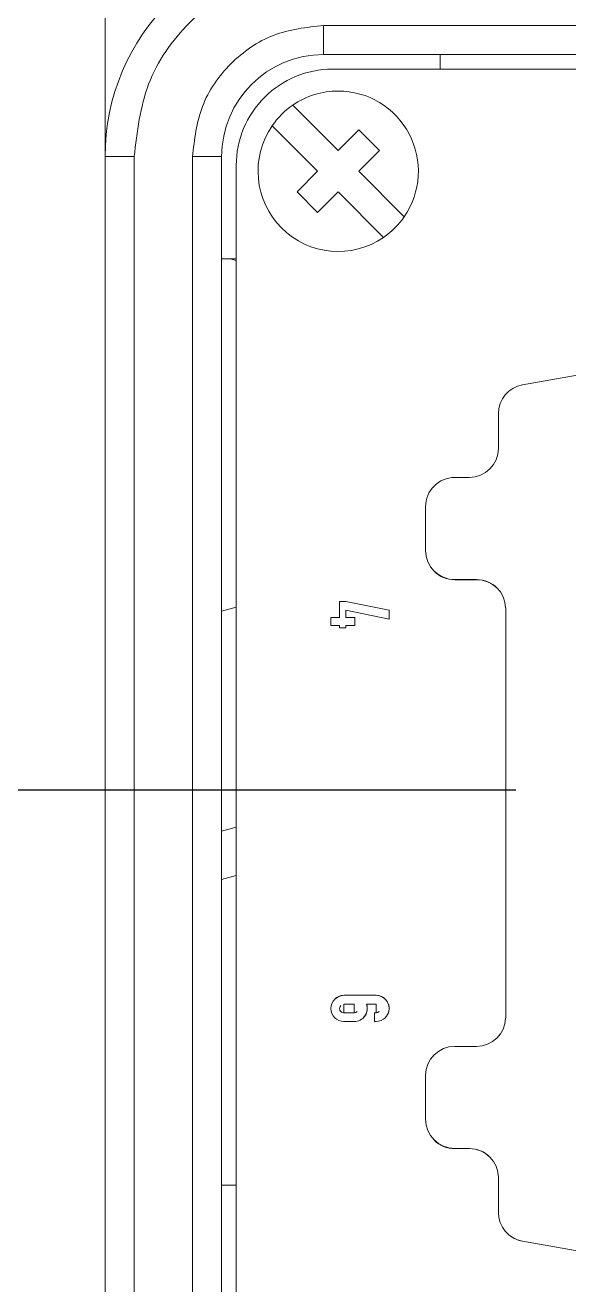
# Model space of a CAD drawing. Extents: x 4137 to 28680, y 2446 to 6814.
# Drawn here: x 24865.2 to 24888.7, y 5581.3 to 5635.7 of the extents above; entities that cross this region are included whole.
import ezdxf

# ---------------------------------------------------------------- set-up
doc = ezdxf.new("R2010")
doc.units = 0
doc.header["$LTSCALE"] = 0.5
doc.layers.get('0').update_dxf_attribs({"linetype": 'CONTINUOUS'})
doc.layers.add('DIM', color=5, linetype='CONTINUOUS')

msp = doc.modelspace()

# ---------------------------------------------------------------- linework, layer by layer
at = {"color": 7, "linetype": 'Continuous', "lineweight": 15}
for p, q in [((24868.662, 5630.045), (24868.662, 5645.795)), ((24868.662, 5630.045), (24868.662, 5645.795)), ((24913.392, 5635.715), (24878.112, 5635.715)), ((24878.112, 5635.715), (24878.112, 5634.455)), ((24913.392, 5635.715), (24878.112, 5635.715)), ((24878.112, 5635.715), (24878.112, 5634.455)), ((24913.392, 5634.455), (24878.112, 5634.455)), ((24913.392, 5634.455), (24878.112, 5634.455)), ((24883.152, 5633.824), (24883.152, 5634.455)), ((24883.152, 5633.824), (24883.152, 5634.455)), ((24913.015, 5633.824), (24878.491, 5633.824)), ((24913.015, 5633.824), (24878.491, 5633.824)), ((24876.778, 5632.27), (24878.742, 5630.306)), ((24876.778, 5632.27), (24878.742, 5630.306)), ((24877.851, 5629.415), (24875.887, 5631.379)), ((24877.851, 5629.415), (24875.887, 5631.379)), ((24878.742, 5630.306), (24879.633, 5631.197)), ((24878.742, 5630.306), (24879.633, 5631.197)), ((24879.633, 5631.197), (24880.524, 5630.306)), ((24879.633, 5631.197), (24880.524, 5630.306)), ((24880.524, 5630.306), (24879.633, 5629.415)), ((24880.524, 5630.306), (24879.633, 5629.415)), ((24869.922, 5630.045), (24868.662, 5630.045)), ((24868.662, 5573.345), (24868.662, 5630.045)), ((24869.922, 5630.045), (24868.662, 5630.045)), ((24868.662, 5573.345), (24868.662, 5630.045)), ((24869.922, 5573.345), (24869.922, 5630.045)), ((24869.922, 5573.345), (24869.922, 5630.045)), ((24872.442, 5630.045), (24872.442, 5573.345)), ((24872.442, 5630.045), (24873.702, 5630.045)), ((24872.442, 5630.045), (24872.442, 5573.345)), ((24872.442, 5630.045), (24873.702, 5630.045)), ((24873.702, 5630.045), (24873.702, 5573.345)), ((24873.702, 5630.045), (24873.702, 5573.345)), ((24874.333, 5629.666), (24874.333, 5573.722)), ((24874.333, 5629.666), (24874.333, 5573.722)), ((24876.96, 5628.524), (24877.851, 5629.415)), ((24876.96, 5628.524), (24877.851, 5629.415)), ((24879.633, 5629.415), (24881.597, 5627.451)), ((24879.633, 5629.415), (24881.597, 5627.451)), ((24877.851, 5627.633), (24876.96, 5628.524)), ((24877.851, 5627.633), (24876.96, 5628.524)), ((24878.742, 5628.524), (24877.851, 5627.633)), ((24878.742, 5628.524), (24877.851, 5627.633)), ((24880.706, 5626.56), (24878.742, 5628.524)), ((24880.706, 5626.56), (24878.742, 5628.524)), ((24873.702, 5625.635), (24874.333, 5625.635)), ((24873.702, 5625.635), (24874.333, 5625.635)), ((24874.333, 5625.564), (24874.069, 5625.635)), ((24874.333, 5625.564), (24874.069, 5625.635)), ((24886.71, 5620.189), (24892.599, 5621.228)), ((24886.71, 5620.189), (24892.599, 5621.228)), ((24885.669, 5617.448), (24885.669, 5618.948)), ((24885.669, 5617.448), (24885.669, 5618.948)), ((24883.779, 5616.188), (24884.409, 5616.188)), ((24883.779, 5616.188), (24884.409, 5616.188)), ((24882.519, 5613.038), (24882.519, 5614.928)), ((24882.519, 5613.038), (24882.519, 5614.928)), ((24882.888, 5612.147), (24882.892, 5612.143)), ((24882.888, 5612.147), (24882.892, 5612.143)), ((24884.724, 5611.778), (24883.779, 5611.778)), ((24883.779, 5611.778), (24883.783, 5611.774)), ((24884.724, 5611.778), (24883.779, 5611.778)), ((24883.779, 5611.778), (24883.783, 5611.774)), ((24883.783, 5611.774), (24884.728, 5611.774)), ((24883.783, 5611.774), (24884.728, 5611.774)), ((24884.724, 5611.778), (24884.728, 5611.774)), ((24884.724, 5611.778), (24884.728, 5611.774)), ((24878.802, 5610.836), (24879.078, 5610.836)), ((24878.802, 5610.14), (24878.802, 5610.836)), ((24878.802, 5610.836), (24879.078, 5610.836)), ((24878.802, 5610.836), (24879.078, 5610.836)), ((24878.802, 5610.14), (24878.802, 5610.836)), ((24878.802, 5610.836), (24879.078, 5610.836)), ((24879.078, 5610.836), (24880.944, 5610.458)), ((24879.078, 5610.836), (24880.944, 5610.458)), ((24879.078, 5610.836), (24879.078, 5610.836)), ((24879.078, 5610.836), (24880.944, 5610.458)), ((24879.078, 5610.836), (24880.944, 5610.458)), ((24879.078, 5610.836), (24879.078, 5610.836)), ((24873.702, 5610.417), (24874.333, 5610.586)), ((24873.702, 5610.417), (24874.333, 5610.586)), ((24878.424, 5609.797), (24878.424, 5610.14)), ((24878.424, 5610.14), (24878.802, 5610.14)), ((24878.424, 5609.797), (24878.424, 5610.14)), ((24878.424, 5610.14), (24878.802, 5610.14)), ((24878.802, 5610.139), (24878.424, 5610.139)), ((24878.802, 5610.139), (24878.424, 5610.139)), ((24878.802, 5610.14), (24878.802, 5610.139)), ((24878.802, 5610.14), (24878.802, 5610.139)), ((24879.078, 5610.451), (24879.078, 5610.14)), ((24880.944, 5610.073), (24879.078, 5610.451)), ((24879.078, 5610.451), (24879.078, 5610.14)), ((24880.944, 5610.073), (24879.078, 5610.451)), ((24879.078, 5610.14), (24879.456, 5610.14)), ((24879.078, 5610.14), (24879.078, 5610.139)), ((24879.078, 5610.14), (24879.456, 5610.14)), ((24879.078, 5610.14), (24879.078, 5610.139)), ((24879.456, 5610.139), (24879.078, 5610.139)), ((24879.456, 5610.139), (24879.078, 5610.139)), ((24879.456, 5610.14), (24879.456, 5609.797)), ((24879.456, 5610.14), (24879.456, 5609.797)), ((24880.944, 5610.458), (24880.944, 5610.073)), ((24880.944, 5610.458), (24880.944, 5610.073)), ((24885.984, 5592.838), (24885.984, 5610.557)), ((24885.984, 5592.838), (24885.984, 5610.557)), ((24878.802, 5609.797), (24878.424, 5609.797)), ((24878.802, 5609.797), (24878.424, 5609.797)), ((24878.802, 5609.702), (24878.802, 5609.797)), ((24878.802, 5609.702), (24878.802, 5609.797)), ((24879.078, 5609.702), (24878.802, 5609.702)), ((24879.078, 5609.702), (24878.802, 5609.702)), ((24879.078, 5609.797), (24879.078, 5609.702)), ((24879.456, 5609.797), (24879.078, 5609.797)), ((24879.078, 5609.797), (24879.078, 5609.702)), ((24879.456, 5609.797), (24879.078, 5609.797)), ((24873.702, 5600.919), (24874.333, 5601.088)), ((24873.702, 5600.919), (24874.333, 5601.088)), ((24874.333, 5599.001), (24873.702, 5598.832)), ((24874.333, 5599.001), (24873.702, 5598.832)), ((24878.991, 5593.823), (24880.377, 5593.823)), ((24878.991, 5593.823), (24880.377, 5593.823)), ((24878.991, 5593.445), (24879.432, 5593.445)), ((24878.991, 5593.067), (24878.991, 5593.445)), ((24878.991, 5593.445), (24879.432, 5593.445)), ((24878.991, 5593.067), (24878.991, 5593.445)), ((24879.432, 5593.445), (24879.432, 5593.067)), ((24879.432, 5593.445), (24879.432, 5593.067)), ((24880.377, 5593.445), (24879.967, 5593.445)), ((24880.377, 5593.445), (24879.967, 5593.445)), ((24880.377, 5593.067), (24880.377, 5593.445)), ((24880.377, 5593.067), (24880.377, 5593.445)), ((24879.432, 5593.067), (24878.991, 5593.067)), ((24879.432, 5593.067), (24878.991, 5593.067)), ((24879.432, 5592.689), (24878.991, 5592.689)), ((24879.432, 5592.689), (24878.991, 5592.689)), ((24880.314, 5593.067), (24880.377, 5593.067)), ((24880.314, 5592.689), (24880.314, 5593.067)), ((24880.314, 5593.067), (24880.377, 5593.067)), ((24880.314, 5592.689), (24880.314, 5593.067)), ((24880.377, 5592.689), (24880.314, 5592.689)), ((24880.377, 5592.689), (24880.314, 5592.689)), ((24883.779, 5591.618), (24884.724, 5591.618)), ((24883.779, 5591.618), (24884.724, 5591.618)), ((24882.519, 5588.468), (24882.519, 5590.358)), ((24882.519, 5588.468), (24882.519, 5590.358)), ((24882.888, 5587.577), (24882.892, 5587.573)), ((24882.888, 5587.577), (24882.892, 5587.573)), ((24884.409, 5587.208), (24883.779, 5587.208)), ((24883.779, 5587.208), (24883.783, 5587.204)), ((24884.409, 5587.208), (24883.779, 5587.208)), ((24883.779, 5587.208), (24883.783, 5587.204)), ((24883.783, 5587.204), (24884.413, 5587.204)), ((24883.783, 5587.204), (24884.413, 5587.204)), ((24884.409, 5587.208), (24884.413, 5587.204)), ((24884.409, 5587.208), (24884.413, 5587.204)), ((24874.333, 5585.63), (24873.702, 5585.63)), ((24874.333, 5585.63), (24873.702, 5585.63)), ((24885.669, 5584.447), (24885.669, 5585.948)), ((24885.669, 5584.447), (24885.669, 5585.948)), ((24886.038, 5583.556), (24886.042, 5583.552)), ((24886.038, 5583.556), (24886.042, 5583.552)), ((24892.599, 5582.168), (24886.71, 5583.206)), ((24886.71, 5583.206), (24886.714, 5583.202)), ((24892.599, 5582.168), (24886.71, 5583.206)), ((24886.71, 5583.206), (24886.714, 5583.202)), ((24892.603, 5582.164), (24886.714, 5583.202)), ((24892.603, 5582.164), (24886.714, 5583.202))]:
    msp.add_line(p, q, dxfattribs=at)
at = {"color": 7, "linetype": 'Continuous', "lineweight": 15, "flags": 128}
for points in [[(24878.59, 5593.657), (24878.774, 5593.779), (24878.991, 5593.823)], [(24878.59, 5593.657), (24878.774, 5593.779), (24878.991, 5593.823)], [(24879.566, 5593.122), (24879.504, 5593.081), (24879.432, 5593.067)], [(24879.566, 5593.122), (24879.504, 5593.081), (24879.432, 5593.067)], [(24880.377, 5593.067), (24880.449, 5593.081), (24880.511, 5593.122)], [(24880.377, 5593.067), (24880.449, 5593.081), (24880.511, 5593.122)]]:
    msp.add_lwpolyline(points, dxfattribs=at)
at = {"color": 7, "linetype": 'Continuous', "lineweight": 15}
for centre, radius, start, end in [((24878.112, 5630.045), 9.45, 90, 180), ((24878.112, 5630.045), 9.45, 90, 180), ((24878.112, 5630.045), 4.41, 90, 180), ((24878.112, 5630.045), 4.41, 90, 180), ((24878.491, 5629.666), 4.158, 90, 180.0001), ((24878.491, 5629.666), 4.158, 90, 180.0001), ((24878.742, 5629.415), 3.465, 90, 124.5243), ((24878.742, 5629.415), 3.465, 90, 124.5243), ((24878.742, 5629.415), 3.465, 325.4757, 90), ((24878.742, 5629.415), 3.465, 325.4757, 90), ((24878.742, 5629.415), 3.465, 124.5243, 145.4757), ((24878.742, 5629.415), 3.465, 124.5243, 145.4757), ((24878.742, 5629.415), 3.465, 145.4757, 304.5243), ((24878.742, 5629.415), 3.465, 145.4757, 304.5243), ((24878.742, 5629.415), 3.465, 304.5243, 325.4757), ((24878.742, 5629.415), 3.465, 304.5243, 325.4757), ((24886.929, 5618.948), 1.26, 100.0001, 180.0001), ((24886.929, 5618.948), 1.26, 100.0001, 180.0001), ((24884.409, 5617.448), 1.26, 270.0003, 359.9998), ((24884.409, 5617.448), 1.26, 270.0003, 359.9998), ((24883.779, 5614.928), 1.26, 89.9995, 180.0002), ((24883.779, 5614.928), 1.26, 89.9995, 180.0002), ((24883.779, 5613.038), 1.26, 180.0002, 269.9997), ((24883.779, 5613.038), 1.26, 180.0002, 269.9997), ((24883.748, 5612.95), 1.177, 223.3042, 271.6935), ((24883.748, 5612.95), 1.177, 223.3042, 271.6935), ((24884.724, 5610.518), 1.26, 1.812, 90.0004), ((24884.724, 5610.518), 1.26, 1.812, 90.0004), ((24884.728, 5610.514), 1.26, 45.0007, 89.997), ((24884.728, 5610.514), 1.26, 45.0007, 89.997), ((24878.991, 5593.256), 0.567, 90, 270), ((24878.991, 5593.256), 0.567, 90, 270), ((24880.377, 5593.256), 0.567, 270, 90), ((24880.377, 5593.256), 0.567, 315, 90), ((24880.377, 5593.256), 0.567, 270, 90), ((24880.377, 5593.256), 0.567, 315, 90), ((24878.991, 5593.256), 0.189, 135, 270), ((24878.991, 5593.256), 0.189, 135, 270), ((24879.432, 5593.256), 0.567, 270, 19.4712), ((24879.432, 5593.256), 0.567, 270, 19.4712), ((24879.432, 5593.256), 0.567, 315, 19.4712), ((24879.432, 5593.256), 0.567, 315, 19.4712), ((24884.724, 5592.878), 1.26, 269.9998, 358.1878), ((24884.724, 5592.878), 1.26, 269.9998, 358.1878), ((24883.779, 5590.358), 1.26, 90.0003, 179.9998), ((24883.779, 5590.358), 1.26, 90.0003, 179.9998), ((24883.779, 5588.468), 1.26, 180, 269.9999), ((24883.779, 5588.468), 1.26, 180, 269.9999), ((24883.748, 5588.38), 1.177, 223.305, 271.6927), ((24883.748, 5588.38), 1.177, 223.305, 271.6927), ((24884.409, 5585.948), 1.26, 0.0002, 89.9997), ((24884.409, 5585.948), 1.26, 0.0002, 89.9997), ((24884.437, 5586.002), 1.202, 43.8487, 91.1492), ((24884.437, 5586.002), 1.202, 43.8487, 91.1492), ((24886.929, 5584.447), 1.26, 180.0002, 259.9997), ((24886.929, 5584.447), 1.26, 180.0002, 259.9997), ((24886.933, 5584.443), 1.26, 224.9993, 259.9996), ((24886.933, 5584.443), 1.26, 224.9993, 259.9996)]:
    msp.add_arc(centre, radius, start, end, dxfattribs=at)
for points, knots in [([(24878.112, 5638.235), (24877.039, 5638.112), (24874.892, 5637.865), (24872.185, 5635.972), (24870.291, 5633.264), (24870.045, 5631.118), (24869.922, 5630.045)], [0, 0, 0, 0, 0.25, 0.5, 0.75, 1, 1, 1, 1]), ([(24878.112, 5638.235), (24877.039, 5638.112), (24874.892, 5637.865), (24872.185, 5635.972), (24870.291, 5633.264), (24870.045, 5631.118), (24869.922, 5630.045)], [0, 0, 0, 0, 0.25, 0.5, 0.75, 1, 1, 1, 1]), ([(24872.442, 5630.045), (24872.527, 5630.788), (24872.698, 5632.274), (24874.009, 5634.148), (24875.883, 5635.459), (24877.369, 5635.63), (24878.112, 5635.715)], [0, 0, 0, 0, 0.25, 0.4999999, 0.7499998, 1, 1, 1, 1]), ([(24872.442, 5630.045), (24872.527, 5630.788), (24872.698, 5632.274), (24874.009, 5634.148), (24875.883, 5635.459), (24877.369, 5635.63), (24878.112, 5635.715)], [0, 0, 0, 0, 0.25, 0.4999999, 0.7499998, 1, 1, 1, 1])]:
    msp.add_open_spline(points, degree=3, knots=knots, dxfattribs=at)
at = {"layer": 'DIM'}
msp.add_line((24797.525, 5602.704), (24886.421, 5602.704), dxfattribs=at)
msp.add_line((24797.525, 5602.704), (24886.421, 5602.704), dxfattribs=at)

doc.saveas('drawing.dxf')
